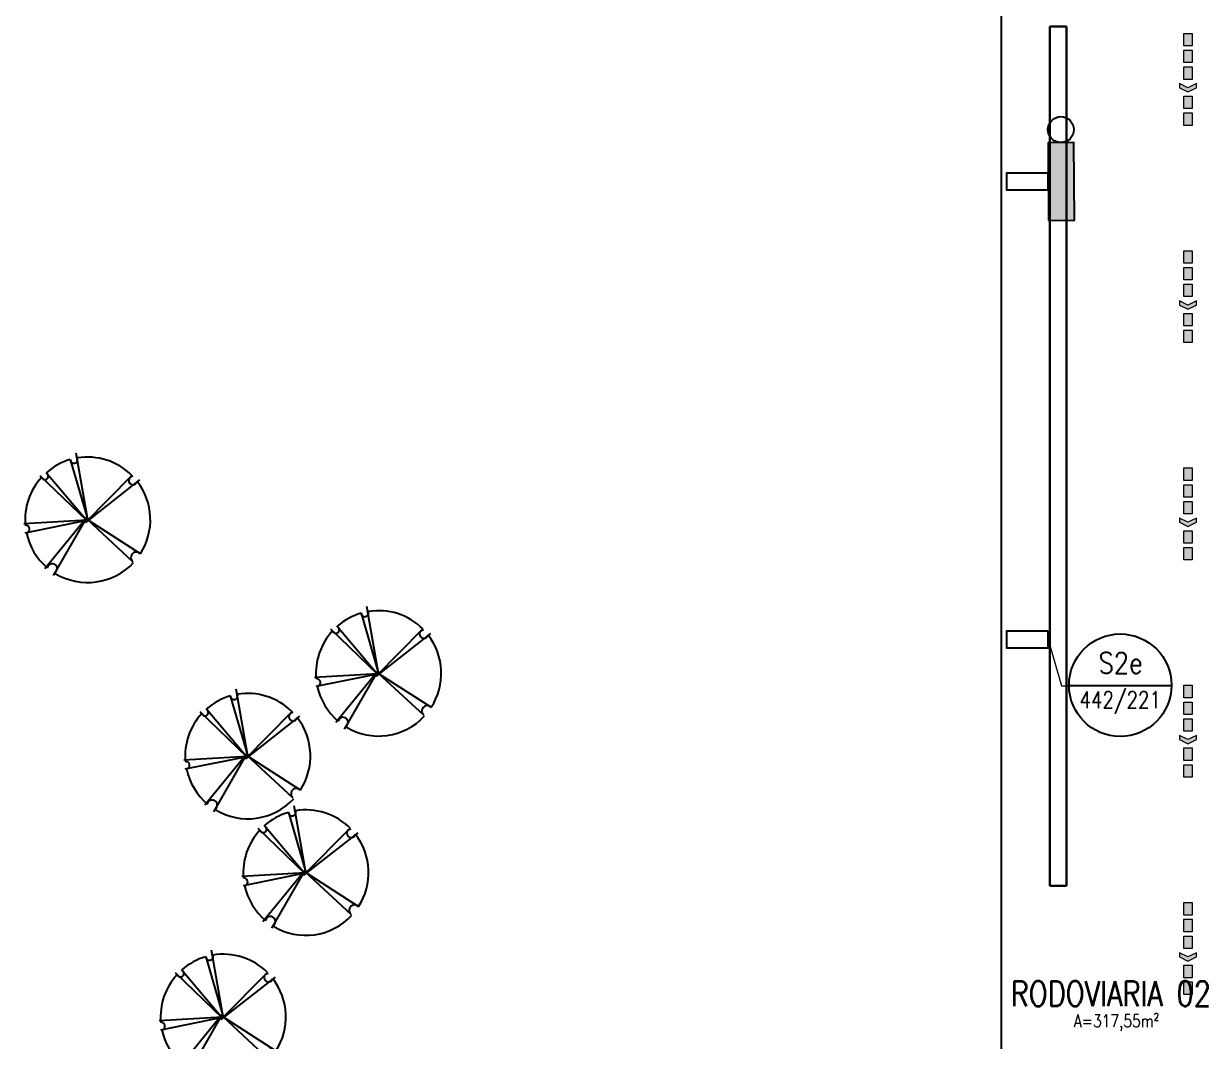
# Model space of a CAD drawing. Header units: metres. Extents: x 341 to 459, y 1341 to 1425.
# Drawn here: x 418.38 to 432.56, y 1394.04 to 1406.21 of the extents above; entities that cross this region are included whole.
import ezdxf
from ezdxf.enums import TextEntityAlignment as Align

# ---------------------------------------------------------------- set-up
doc = ezdxf.new("R2010")
doc.units = ezdxf.units.M
doc.linetypes.add('CONTINUO', pattern=[0])
for name, color, linetype in [('10', 10, 'Continuous'), ('BASE DE CONCRETO', 251, 'Continuous'), ('Identificadores de ambiente', 3, 'Continuous'), ('Notas de texto-1', 7, 'Continuous'), ('VCAED', 4, 'Continuous'), ('Vegetação', 72, 'Continuous')]:
    doc.layers.add(name, color=color, linetype=linetype)
for name, color, linetype, lineweight in [('EDIFICAÇÃO_', 5, 'CONTINUO', 30), ('INC_EQUIP', 10, 'Continuous', 20), ('INC_PLACAS', 10, 'Continuous', 20)]:
    doc.layers.add(name, color=color, linetype=linetype, lineweight=lineweight)
doc.styles.add('R100', font='simplex.shx', dxfattribs={"height": 2.5})
doc.styles.add('ROMANS', font='ROMANS.SHX')
doc.styles.add('RomanS_3', font='romans__.ttf', dxfattribs={"width": 0.8, "height": 0.3})

# ---------------------------------------------------------------- blocks, each defined once
blk = doc.blocks.new('ARV 2 - ARV 2-523376-PLANTA BAIXA TERREO')
at = {"layer": 'Vegetação', "color": 252, "true_color": 0x939598}
for p, q in [((-0.2, 0.725), (0.009, 0.004)), ((0.009, 0.004), (-0.131, 0.803)), ((-0.49, 0.572), (0.001, -0.009)), ((0.001, -0.009), (-0.562, 0.532)), ((-0.019, -0.028), (0.538, 0.535)), ((0.63, 0.481), (-0.019, -0.028)), ((-0.505, -0.58), (-0.002, 0.036)), ((-0.002, 0.036), (-0.403, -0.662)), ((0.009, 0.004), (0.638, -0.401)), ((0.549, -0.497), (0.009, 0.004)), ((0, 0), (-0.757, -0.044)), ((-0.739, -0.15), (0, 0))]:
    blk.add_line(p, q, dxfattribs=at)
for centre, radius, start, end in [((0.009, 0.004), 0.75, 106.1615, 131.2643), ((-0.156, 0.726), 0.0444, 179.6577, 23.6973), ((0.009, 0.004), 0.75, 45.0566, 99.5346), ((0.009, 0.004), 0.75, 137.2461, 184.9778), ((-0.502, 0.524), 0.0401, 205.2856, 52.277), ((0.551, 0.474), 0.0512, 93.2129, 348.632), ((0.009, 0.004), 0.75, 327.2057, 37.8246), ((-0.733, -0.106), 0.0454, 289.6881, 92.0044), ((0.009, 0.004), 0.75, 191.8794, 229.9244), ((0.592, -0.448), 0.0655, 44.7183, 228.8834), ((-0.416, -0.581), 0.0597, 314.6602, 168.4518), ((0.009, 0.004), 0.75, 238.6749, 317.1365)]:
    blk.add_arc(centre, radius, start, end, dxfattribs=at)
blk = doc.blocks.new('A$C263C521D')
blk.add_hatch(color=10).paths.add_polyline_path([(23.26, 0), (23.26, 7.75), (0, 7.75), (0, 0)])
at = {"color": 10}
blk.add_lwpolyline([(0, 7.75), (0, 0), (23.26, 0), (23.26, 7.75)], close=True, dxfattribs=at)
blk.add_circle((27.14, 3.88), 3.88, dxfattribs=at)
blk = doc.blocks.new('*U71')
at = {"layer": 'INC_EQUIP'}
h = blk.add_hatch(color=256, dxfattribs=at)
h.paths.add_polyline_path([(0.5, -0.5), (2, -0.5), (2, 0.5), (0.5, 0.5)])
h.paths.add_polyline_path([(2.5, -0.5), (4, -0.5), (4, 0.5), (2.5, 0.5)])
h.paths.add_polyline_path([(-7, -0.5), (-5.5, -0.5), (-5.5, 0.5), (-7, 0.5)])
h.paths.add_polyline_path([(-5, -0.5), (-3.5, -0.5), (-3.5, 0.5), (-5, 0.5)])
h.paths.add_polyline_path([(-1, -1), (-0.5, 0), (-1, 1), (-0.5, 1), (0, 0), (-0.5, -1)])
h.paths.add_polyline_path([(-3, -0.5), (-1.5, -0.5), (-1.5, 0.5), (-3, 0.5)])
at = {"flags": 128}
blk.add_lwpolyline([(-7, -0.5), (-5.5, -0.5), (-5.5, 0.5), (-7, 0.5)], close=True, dxfattribs=at)
at = {"layer": 'INC_EQUIP', "flags": 128}
for points in [[(-5, -0.5), (-3.5, -0.5), (-3.5, 0.5), (-5, 0.5)], [(-3, -0.5), (-1.5, -0.5), (-1.5, 0.5), (-3, 0.5)], [(-1, -1), (-0.5, 0), (-1, 1), (-0.5, 1), (0, 0), (-0.5, -1)], [(0.5, -0.5), (2, -0.5), (2, 0.5), (0.5, 0.5)], [(2.5, -0.5), (4, -0.5), (4, 0.5), (2.5, 0.5)]]:
    blk.add_lwpolyline(points, close=True, dxfattribs=at)
at = {"layer": 'INC_PLACAS', "style": 'ROMANS', "width": 0.95}
for tag, flags, p in [('COD', 3, (-6.03, -1.33)), ('X', 1, (-6.66, -3.05)), ('DESC', 3, (-5.74, -2.18))]:
    blk.add_attdef(tag, text='', height=0.651, dxfattribs=dict(at, flags=flags)).set_placement(p, align=Align.MIDDLE_CENTER)
blk = doc.blocks.new('S2e')
at = {"layer": '10', "color": 10}
blk.add_line((432.116, 1409.236), (430.89, 1409.236), dxfattribs=at)
blk.add_circle((431.503, 1409.243), 0.613, dxfattribs=at)
at = {"layer": '10', "color": 10, "style": 'R100'}
for s, height, width, p in [('S2e', 0.25, 0.85, (431.508, 1409.509)), ('442/221', 0.2, 0.8, (431.503, 1409.054))]:
    blk.add_text(s, height=height, dxfattribs=dict(at, width=width)).set_placement(p, align=Align.MIDDLE)

msp = doc.modelspace()

# ---------------------------------------------------------------- linework, layer by layer
at = {"layer": 'BASE DE CONCRETO', "color": 252, "true_color": 0x939598}
msp.add_line((430.078, 1423.183), (430.078, 1381.041), dxfattribs=at)
at = {"layer": 'EDIFICAÇÃO_', "color": 252, "true_color": 0x939598}
for p, q in [((430.66, 1395.895), (430.66, 1406.178)), ((430.66, 1406.178), (430.86, 1406.178)), ((430.86, 1406.176), (430.66, 1406.176)), ((430.86, 1395.895), (430.86, 1406.176)), ((430.66, 1395.895), (430.86, 1395.895))]:
    msp.add_line(p, q, dxfattribs=at)
at = {"layer": 'INC_PLACAS', "color": 10}
msp.add_lwpolyline([(430.641, 1398.844), (430.799, 1398.289), (431.15, 1398.289)], dxfattribs=at)
at = {"layer": 'Notas de texto-1', "color": 252, "true_color": 0x939598}
for points in [[(430.641, 1404.422), (430.141, 1404.422), (430.141, 1404.222), (430.641, 1404.222)], [(430.641, 1398.944), (430.141, 1398.944), (430.141, 1398.744), (430.641, 1398.744)]]:
    msp.add_lwpolyline(points, close=True, dxfattribs=at)

# ---------------------------------------------------------------- block references
msp.add_blockref('S2e', (0, -10.947))
at = {"layer": 'INC_EQUIP', "xscale": -0.1000000000000001, "yscale": 0.1000000000000001, "zscale": 0.1000000000000001, "rotation": 90}
for p in [(432.314, 1405.395), (432.314, 1402.795), (432.314, 1400.195), (432.314, 1397.595), (432.314, 1394.995)]:
    msp.add_blockref('*U71', p, dxfattribs=at)
at = {"layer": 'VCAED', "color": 7, "xscale": 0.04, "yscale": 0.04, "zscale": 0.04, "rotation": 90.34035878203476}
msp.add_blockref('A$C263C521D', (430.954, 1403.859), dxfattribs=at)
at = {"layer": 'Vegetação', "color": 252, "true_color": 0x939598}
for p in [(419.135, 1400.271), (422.617, 1398.434), (421.051, 1397.444), (421.747, 1396.05), (420.757, 1394.323)]:
    msp.add_blockref('ARV 2 - ARV 2-523376-PLANTA BAIXA TERREO', p, dxfattribs=at)

# ---------------------------------------------------------------- texts
at = {"layer": 'Identificadores de ambiente', "color": 252, "true_color": 0x939598, "insert": (430.192, 1394.756), "char_height": 0.3, "width": 3.06656, "attachment_point": 1, "style": 'RomanS_3'}
msp.add_mtext('RODOVIARIA 02', dxfattribs=at)
at = {"layer": 'Identificadores de ambiente', "color": 252, "true_color": 0x939598, "insert": (430.948, 1394.355), "char_height": 0.1515, "attachment_point": 1, "style": 'RomanS_3'}
msp.add_mtext_dynamic_manual_height_columns('A=317,55m²', width=0.57926, gutter_width=6.311, heights=[0], dxfattribs=at)

doc.saveas('drawing.dxf')
